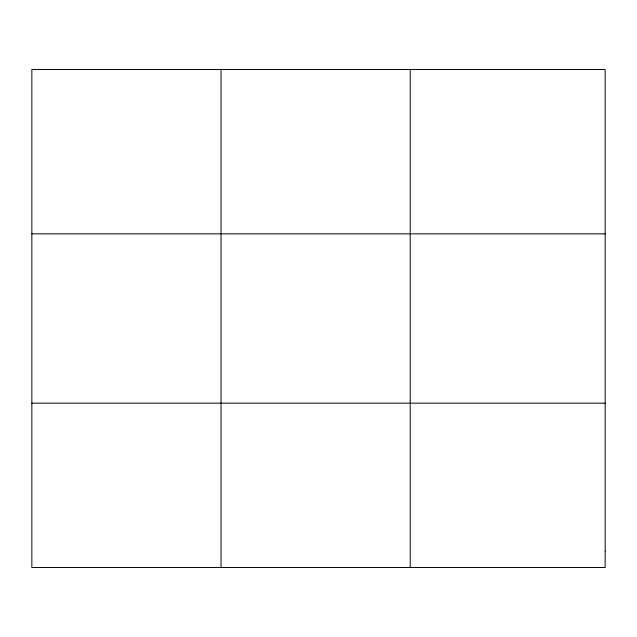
<?xml version="1.0" encoding="UTF-8"?>
<svg xmlns="http://www.w3.org/2000/svg" width="637" height="637" viewBox="0 0 637 637"><rect width="100%" height="100%" fill="white"/><g stroke="black" fill="none" stroke-linecap="round" stroke-linejoin="round"><path stroke-width="0.96" d="M221.039 567.511L221.039 69.489M410.228 567.511L410.228 69.489M31.85 233.835L605.15 233.835M31.85 403.165L605.15 403.165M605.15 551.077L605.15 567.511L31.85 567.511L31.85 69.489L605.15 69.489L605.15 551.077"/></g></svg>
